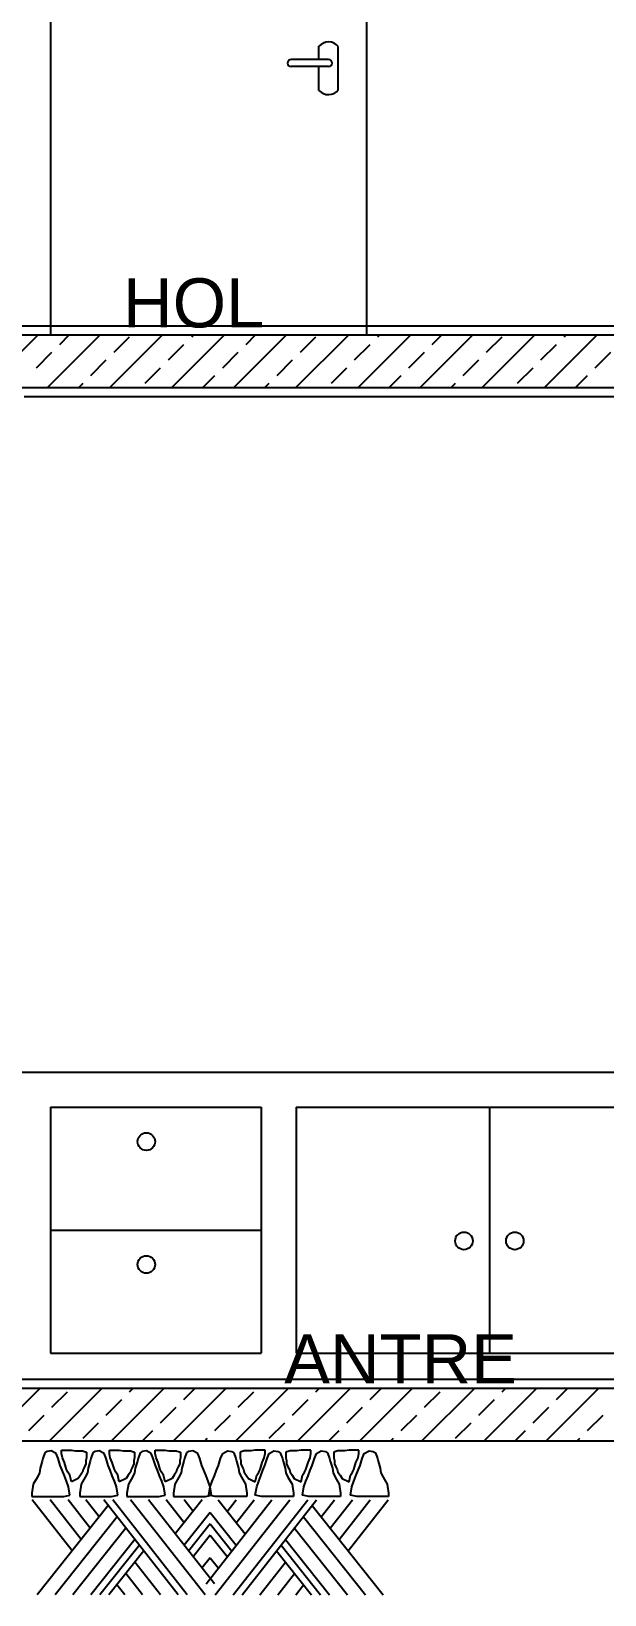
# Model space of a CAD drawing. Extents: x 182769.15 to 182771.38, y 101811.72 to 101812.21.
# Drawn here: x 182770.5334 to 182770.566, y 101812.0305 to 101812.1196 of the extents above; entities that cross this region are included whole.
import ezdxf

# ---------------------------------------------------------------- set-up
doc = ezdxf.new("R2010")
doc.units = 0
doc.header["$MEASUREMENT"] = 0
for name, color, linetype in [('DUVAR', 7, 'Continuous'), ('ESYA', 1, 'Continuous'), ('KOLON', 3, 'Continuous'), ('SIVA', 1, 'Continuous'), ('TARAMA', 15, 'Continuous'), ('tefriş', 21, 'Continuous'), ('YAZıMAHAL', 4, 'Continuous')]:
    doc.layers.add(name, color=color, linetype=linetype)
doc.styles.add('ARIAL', font='arial.ttf', dxfattribs={"height": 10})

msp = doc.modelspace()

# ---------------------------------------------------------------- linework, layer by layer
at = {"layer": 'DUVAR', "color": 1}
for p, q in [((182770.534478, 101812.144277), (182770.534478, 101812.102277)), ((182770.552478, 101812.144277), (182770.552478, 101812.102277)), ((182770.552478, 101812.144277), (182770.552478, 101812.102277)), ((182770.532478, 101812.060277), (182770.572478, 101812.060277)), ((182770.534478, 101812.058277), (182770.546478, 101812.058277)), ((182770.534478, 101812.058277), (182770.534478, 101812.044277)), ((182770.546478, 101812.058277), (182770.546478, 101812.044277)), ((182770.548478, 101812.058277), (182770.548478, 101812.044277)), ((182770.548478, 101812.058277), (182770.570478, 101812.058277)), ((182770.559478, 101812.058277), (182770.559478, 101812.044277)), ((182770.534478, 101812.051277), (182770.546478, 101812.051277)), ((182770.534478, 101812.044277), (182770.546478, 101812.044277)), ((182770.548478, 101812.044277), (182770.570478, 101812.044277))]:
    msp.add_line(p, q, dxfattribs=at)
for centre in [(182770.539944, 101812.056324), (182770.55803, 101812.050666), (182770.560927, 101812.050666), (182770.539944, 101812.049324)]:
    msp.add_circle(centre, 0.0005, dxfattribs=at)
at = {"layer": 'ESYA'}
for p, q in [((182770.550325, 101812.117967), (182770.548185, 101812.117967)), ((182770.549775, 101812.117967), (182770.549775, 101812.118726)), ((182770.550875, 101812.116232), (182770.550875, 101812.118704)), ((182770.550325, 101812.117567), (182770.548185, 101812.117567)), ((182770.549775, 101812.116209), (182770.549775, 101812.117567))]:
    msp.add_line(p, q, dxfattribs=at)
for centre, radius, start, end in [((182770.550316, 101812.118243), 0.000725, 39.47718, 138.19033), ((182770.548185, 101812.117767), 0.0002, 90, 270), ((182770.550325, 101812.117767), 0.0002, 270, 90), ((182770.550316, 101812.116693), 0.000725, 221.80967, 320.52282)]:
    msp.add_arc(centre, radius, start, end, dxfattribs=at)
at = {"layer": 'KOLON'}
for p, q in [((182770.350478, 101812.102277), (182770.594478, 101812.102277)), ((182770.532478, 101812.099277), (182770.594478, 101812.099277)), ((182770.350478, 101812.042277), (182770.572478, 101812.042277)), ((182770.532478, 101812.039277), (182770.631478, 101812.039277))]:
    msp.add_line(p, q, dxfattribs=at)
at = {"layer": 'SIVA'}
for p, q in [((182770.594978, 101812.102777), (182770.354978, 101812.102777)), ((182770.532978, 101812.098777), (182770.594978, 101812.098777)), ((182770.571978, 101812.042777), (182770.354978, 101812.042777))]:
    msp.add_line(p, q, dxfattribs=at)
at = {"layer": 'TARAMA'}
for p, q in [((182770.527478, 101812.095967), (182770.533788, 101812.102277)), ((182770.534324, 101812.099277), (182770.537324, 101812.102277)), ((182770.535013, 101812.101734), (182770.535556, 101812.102277)), ((182770.53786, 101812.099277), (182770.54086, 101812.102277)), ((182770.538107, 101812.101292), (182770.538991, 101812.102176)), ((182770.541395, 101812.099277), (182770.544395, 101812.102277)), ((182770.542526, 101812.102176), (182770.542627, 101812.102277)), ((182770.544931, 101812.099277), (182770.547931, 101812.102277)), ((182770.54562, 101812.101734), (182770.546163, 101812.102277)), ((182770.548466, 101812.099277), (182770.551466, 101812.102277)), ((182770.548714, 101812.101292), (182770.549597, 101812.102176)), ((182770.552002, 101812.099277), (182770.555002, 101812.102277)), ((182770.553133, 101812.102176), (182770.553234, 101812.102277)), ((182770.555537, 101812.099277), (182770.558537, 101812.102277)), ((182770.556227, 101812.101734), (182770.556769, 101812.102277)), ((182770.559073, 101812.099277), (182770.562073, 101812.102277)), ((182770.55932, 101812.101292), (182770.560204, 101812.102176)), ((182770.562608, 101812.099277), (182770.565608, 101812.102277)), ((182770.56374, 101812.102176), (182770.563841, 101812.102277)), ((182770.533688, 101812.100408), (182770.534571, 101812.101292)), ((182770.541201, 101812.10085), (182770.542084, 101812.101734)), ((182770.544294, 101812.100408), (182770.545178, 101812.101292)), ((182770.551807, 101812.10085), (182770.552691, 101812.101734)), ((182770.554901, 101812.100408), (182770.555785, 101812.101292)), ((182770.562414, 101812.10085), (182770.563298, 101812.101734)), ((182770.565507, 101812.100408), (182770.566391, 101812.101292)), ((182770.536781, 101812.099966), (182770.537665, 101812.10085)), ((182770.539875, 101812.099524), (182770.540759, 101812.100408)), ((182770.547388, 101812.099966), (182770.548272, 101812.10085)), ((182770.550481, 101812.099524), (182770.551365, 101812.100408)), ((182770.557994, 101812.099966), (182770.558878, 101812.10085)), ((182770.561088, 101812.099524), (182770.561972, 101812.100408)), ((182770.536092, 101812.099277), (182770.536339, 101812.099524)), ((182770.543163, 101812.099277), (182770.543852, 101812.099966)), ((182770.546698, 101812.099277), (182770.546946, 101812.099524)), ((182770.553769, 101812.099277), (182770.554459, 101812.099966)), ((182770.557305, 101812.099277), (182770.557552, 101812.099524)), ((182770.564376, 101812.099277), (182770.565065, 101812.099966)), ((182770.527478, 101812.035862), (182770.533893, 101812.042277)), ((182770.534428, 101812.039277), (182770.537428, 101812.042277)), ((182770.537964, 101812.039277), (182770.540964, 101812.042277)), ((182770.538991, 101812.042072), (182770.539196, 101812.042277)), ((182770.541499, 101812.039277), (182770.544499, 101812.042277)), ((182770.542084, 101812.04163), (182770.542731, 101812.042277)), ((182770.545035, 101812.039277), (182770.548035, 101812.042277)), ((182770.54857, 101812.039277), (182770.55157, 101812.042277)), ((182770.549597, 101812.042072), (182770.549802, 101812.042277)), ((182770.552106, 101812.039277), (182770.555106, 101812.042277)), ((182770.552691, 101812.04163), (182770.553338, 101812.042277)), ((182770.555641, 101812.039277), (182770.558641, 101812.042277)), ((182770.559177, 101812.039277), (182770.562177, 101812.042277)), ((182770.560204, 101812.042072), (182770.560409, 101812.042277)), ((182770.562712, 101812.039277), (182770.565712, 101812.042277)), ((182770.563298, 101812.04163), (182770.563945, 101812.042277)), ((182770.534571, 101812.041188), (182770.535455, 101812.042072)), ((182770.537665, 101812.040746), (182770.538549, 101812.04163)), ((182770.545178, 101812.041188), (182770.546062, 101812.042072)), ((182770.548272, 101812.040746), (182770.549156, 101812.04163)), ((182770.555785, 101812.041188), (182770.556669, 101812.042072)), ((182770.558878, 101812.040746), (182770.559762, 101812.04163)), ((182770.533246, 101812.039862), (182770.534129, 101812.040746)), ((182770.540759, 101812.040304), (182770.541643, 101812.041188)), ((182770.543852, 101812.039862), (182770.544736, 101812.040746)), ((182770.551365, 101812.040304), (182770.552249, 101812.041188)), ((182770.554459, 101812.039862), (182770.555343, 101812.040746)), ((182770.561972, 101812.040304), (182770.562856, 101812.041188)), ((182770.565065, 101812.039862), (182770.565949, 101812.040746)), ((182770.536339, 101812.03942), (182770.537223, 101812.040304)), ((182770.539731, 101812.039277), (182770.540317, 101812.039862)), ((182770.546946, 101812.03942), (182770.54783, 101812.040304)), ((182770.550338, 101812.039277), (182770.550923, 101812.039862)), ((182770.557552, 101812.03942), (182770.558436, 101812.040304)), ((182770.560945, 101812.039277), (182770.56153, 101812.039862)), ((182770.543267, 101812.039277), (182770.54341, 101812.03942)), ((182770.553874, 101812.039277), (182770.554017, 101812.03942)), ((182770.56448, 101812.039277), (182770.564623, 101812.03942))]:
    msp.add_line(p, q, dxfattribs=at)
at = {"layer": 'tefriş', "color": 254, "linetype": 'Continuous'}
for p, q in [((182770.534293, 101812.03867), (182770.534172, 101812.038592)), ((182770.53453, 101812.038711), (182770.534293, 101812.03867)), ((182770.534805, 101812.038552), (182770.53453, 101812.038711)), ((182770.535119, 101812.038748), (182770.535476, 101812.038748)), ((182770.535119, 101812.038552), (182770.535119, 101812.038748)), ((182770.535476, 101812.038748), (182770.535674, 101812.038748)), ((182770.535674, 101812.038748), (182770.535911, 101812.038711)), ((182770.535911, 101812.038711), (182770.536307, 101812.038711)), ((182770.536307, 101812.038711), (182770.536544, 101812.03863)), ((182770.536544, 101812.03863), (182770.536544, 101812.038315)), ((182770.537022, 101812.03867), (182770.536901, 101812.038592)), ((182770.537258, 101812.038711), (182770.537022, 101812.03867)), ((182770.537534, 101812.038552), (182770.537258, 101812.038711)), ((182770.537848, 101812.038552), (182770.537848, 101812.038748)), ((182770.537848, 101812.038748), (182770.538205, 101812.038748)), ((182770.538205, 101812.038748), (182770.538403, 101812.038748)), ((182770.538403, 101812.038748), (182770.53864, 101812.038711)), ((182770.53864, 101812.038711), (182770.539036, 101812.038711)), ((182770.539036, 101812.038711), (182770.539273, 101812.03863)), ((182770.539273, 101812.03863), (182770.539273, 101812.038315)), ((182770.539712, 101812.03867), (182770.539591, 101812.038592)), ((182770.539948, 101812.038711), (182770.539712, 101812.03867)), ((182770.540224, 101812.038552), (182770.539948, 101812.038711)), ((182770.540456, 101812.038748), (182770.540813, 101812.038748)), ((182770.540456, 101812.038552), (182770.540456, 101812.038748)), ((182770.540813, 101812.038748), (182770.541011, 101812.038748)), ((182770.541011, 101812.038748), (182770.541248, 101812.038711)), ((182770.541248, 101812.038711), (182770.541644, 101812.038711)), ((182770.541644, 101812.038711), (182770.541881, 101812.03863)), ((182770.541881, 101812.03863), (182770.541881, 101812.038315)), ((182770.542358, 101812.03867), (182770.542238, 101812.038592)), ((182770.542595, 101812.038711), (182770.542358, 101812.03867)), ((182770.542871, 101812.038552), (182770.542595, 101812.038711)), ((182770.544291, 101812.038552), (182770.544566, 101812.038711)), ((182770.544566, 101812.038711), (182770.544803, 101812.03867)), ((182770.544803, 101812.03867), (182770.544924, 101812.038592)), ((182770.545518, 101812.038711), (182770.545281, 101812.03863)), ((182770.545281, 101812.03863), (182770.545281, 101812.038315)), ((182770.545913, 101812.038711), (182770.545518, 101812.038711)), ((182770.54615, 101812.038748), (182770.545913, 101812.038711)), ((182770.546348, 101812.038748), (182770.54615, 101812.038748)), ((182770.546705, 101812.038748), (182770.546348, 101812.038748)), ((182770.546705, 101812.038552), (182770.546705, 101812.038748)), ((182770.546938, 101812.038552), (182770.547213, 101812.038711)), ((182770.547213, 101812.038711), (182770.54745, 101812.03867)), ((182770.54745, 101812.03867), (182770.547571, 101812.038592)), ((182770.548126, 101812.038711), (182770.547889, 101812.03863)), ((182770.547889, 101812.03863), (182770.547889, 101812.038315)), ((182770.548522, 101812.038711), (182770.548126, 101812.038711)), ((182770.548758, 101812.038748), (182770.548522, 101812.038711)), ((182770.548956, 101812.038748), (182770.548758, 101812.038748)), ((182770.549314, 101812.038748), (182770.548956, 101812.038748)), ((182770.549314, 101812.038552), (182770.549314, 101812.038748)), ((182770.549628, 101812.038552), (182770.549903, 101812.038711)), ((182770.549903, 101812.038711), (182770.55014, 101812.03867)), ((182770.55014, 101812.03867), (182770.55026, 101812.038592)), ((182770.550854, 101812.038711), (182770.550618, 101812.03863)), ((182770.550618, 101812.03863), (182770.550618, 101812.038315)), ((182770.55125, 101812.038711), (182770.550854, 101812.038711)), ((182770.551487, 101812.038748), (182770.55125, 101812.038711)), ((182770.551685, 101812.038748), (182770.551487, 101812.038748)), ((182770.552042, 101812.038748), (182770.551685, 101812.038748)), ((182770.552042, 101812.038552), (182770.552042, 101812.038748)), ((182770.552356, 101812.038552), (182770.552632, 101812.038711)), ((182770.552632, 101812.038711), (182770.552869, 101812.03867)), ((182770.552869, 101812.03867), (182770.552989, 101812.038592)), ((182770.534013, 101812.038116), (182770.533897, 101812.037723)), ((182770.534052, 101812.038275), (182770.534013, 101812.038116)), ((182770.534172, 101812.038592), (182770.534052, 101812.038275)), ((182770.534921, 101812.038275), (182770.534805, 101812.038552)), ((182770.535042, 101812.037879), (182770.534921, 101812.038275)), ((182770.535158, 101812.037604), (182770.535042, 101812.037879)), ((182770.535162, 101812.038315), (182770.535119, 101812.038552)), ((182770.535278, 101812.038038), (182770.535162, 101812.038315)), ((182770.535399, 101812.037642), (182770.535278, 101812.038038)), ((182770.536423, 101812.037801), (182770.536346, 101812.037642)), ((182770.536505, 101812.03796), (182770.536423, 101812.037801)), ((182770.536544, 101812.038315), (182770.536505, 101812.038156)), ((182770.536505, 101812.038156), (182770.536505, 101812.03796)), ((182770.536742, 101812.038116), (182770.536626, 101812.037723)), ((182770.536781, 101812.038275), (182770.536742, 101812.038116)), ((182770.536901, 101812.038592), (182770.536781, 101812.038275)), ((182770.53765, 101812.038275), (182770.537534, 101812.038552)), ((182770.53777, 101812.037879), (182770.53765, 101812.038275)), ((182770.537887, 101812.037604), (182770.53777, 101812.037879)), ((182770.537891, 101812.038315), (182770.537848, 101812.038552)), ((182770.538007, 101812.038038), (182770.537891, 101812.038315)), ((182770.538128, 101812.037642), (182770.538007, 101812.038038)), ((182770.539152, 101812.037801), (182770.539075, 101812.037642)), ((182770.539234, 101812.03796), (182770.539152, 101812.037801)), ((182770.539273, 101812.038315), (182770.539234, 101812.038156)), ((182770.539234, 101812.038156), (182770.539234, 101812.03796)), ((182770.539432, 101812.038116), (182770.539316, 101812.037723)), ((182770.53947, 101812.038275), (182770.539432, 101812.038116)), ((182770.539591, 101812.038592), (182770.53947, 101812.038275)), ((182770.54034, 101812.038275), (182770.540224, 101812.038552)), ((182770.54046, 101812.037879), (182770.54034, 101812.038275)), ((182770.540499, 101812.038315), (182770.540456, 101812.038552)), ((182770.540577, 101812.037604), (182770.54046, 101812.037879)), ((182770.540615, 101812.038038), (182770.540499, 101812.038315)), ((182770.540736, 101812.037642), (182770.540615, 101812.038038)), ((182770.54176, 101812.037801), (182770.541683, 101812.037642)), ((182770.541842, 101812.03796), (182770.54176, 101812.037801)), ((182770.541881, 101812.038315), (182770.541842, 101812.038156)), ((182770.541842, 101812.038156), (182770.541842, 101812.03796)), ((182770.542079, 101812.038116), (182770.541962, 101812.037723)), ((182770.542117, 101812.038275), (182770.542079, 101812.038116)), ((182770.542238, 101812.038592), (182770.542117, 101812.038275)), ((182770.542987, 101812.038275), (182770.542871, 101812.038552)), ((182770.543107, 101812.037879), (182770.542987, 101812.038275)), ((182770.543224, 101812.037604), (182770.543107, 101812.037879)), ((182770.543938, 101812.037604), (182770.544054, 101812.037879)), ((182770.544054, 101812.037879), (182770.544175, 101812.038275)), ((182770.544175, 101812.038275), (182770.544291, 101812.038552)), ((182770.544924, 101812.038592), (182770.545044, 101812.038275)), ((182770.545044, 101812.038275), (182770.545083, 101812.038116)), ((182770.545083, 101812.038116), (182770.545199, 101812.037723)), ((182770.545281, 101812.038315), (182770.54532, 101812.038156)), ((182770.54532, 101812.038156), (182770.54532, 101812.03796)), ((182770.54532, 101812.03796), (182770.545401, 101812.037801)), ((182770.545401, 101812.037801), (182770.545479, 101812.037642)), ((182770.546426, 101812.037642), (182770.546546, 101812.038038)), ((182770.546546, 101812.038038), (182770.546662, 101812.038315)), ((182770.546585, 101812.037604), (182770.546701, 101812.037879)), ((182770.546662, 101812.038315), (182770.546705, 101812.038552)), ((182770.546701, 101812.037879), (182770.546822, 101812.038275)), ((182770.546822, 101812.038275), (182770.546938, 101812.038552)), ((182770.547571, 101812.038592), (182770.547691, 101812.038275)), ((182770.547691, 101812.038275), (182770.54773, 101812.038116)), ((182770.54773, 101812.038116), (182770.547846, 101812.037723)), ((182770.547889, 101812.038315), (182770.547928, 101812.038156)), ((182770.547928, 101812.038156), (182770.547928, 101812.03796)), ((182770.547928, 101812.03796), (182770.54801, 101812.037801)), ((182770.54801, 101812.037801), (182770.548087, 101812.037642)), ((182770.549034, 101812.037642), (182770.549154, 101812.038038)), ((182770.549154, 101812.038038), (182770.549271, 101812.038315)), ((182770.549271, 101812.038315), (182770.549314, 101812.038552)), ((182770.549275, 101812.037604), (182770.549391, 101812.037879)), ((182770.549391, 101812.037879), (182770.549512, 101812.038275)), ((182770.549512, 101812.038275), (182770.549628, 101812.038552)), ((182770.55026, 101812.038592), (182770.550381, 101812.038275)), ((182770.550381, 101812.038275), (182770.55042, 101812.038116)), ((182770.55042, 101812.038116), (182770.550536, 101812.037723)), ((182770.550618, 101812.038315), (182770.550656, 101812.038156)), ((182770.550656, 101812.038156), (182770.550656, 101812.03796)), ((182770.550656, 101812.03796), (182770.550738, 101812.037801)), ((182770.550738, 101812.037801), (182770.550816, 101812.037642)), ((182770.551763, 101812.037642), (182770.551883, 101812.038038)), ((182770.551883, 101812.038038), (182770.551999, 101812.038315)), ((182770.551999, 101812.038315), (182770.552042, 101812.038552)), ((182770.552004, 101812.037604), (182770.55212, 101812.037879)), ((182770.55212, 101812.037879), (182770.55224, 101812.038275)), ((182770.55224, 101812.038275), (182770.552356, 101812.038552)), ((182770.552989, 101812.038592), (182770.55311, 101812.038275)), ((182770.55311, 101812.038275), (182770.553148, 101812.038116)), ((182770.553148, 101812.038116), (182770.553265, 101812.037723)), ((182770.533738, 101812.037208), (182770.533501, 101812.036813)), ((182770.533858, 101812.037445), (182770.533738, 101812.037208)), ((182770.533897, 101812.037723), (182770.533858, 101812.037445)), ((182770.535278, 101812.037286), (182770.535158, 101812.037604)), ((182770.535399, 101812.036972), (182770.535278, 101812.037286)), ((182770.535476, 101812.037486), (182770.535399, 101812.037642)), ((182770.535515, 101812.036657), (182770.535399, 101812.036972)), ((182770.535593, 101812.037327), (182770.535476, 101812.037486)), ((182770.535674, 101812.036931), (182770.535593, 101812.037327)), ((182770.53607, 101812.037131), (182770.535674, 101812.036931)), ((182770.536187, 101812.037327), (182770.53607, 101812.037131)), ((182770.536307, 101812.037486), (182770.536187, 101812.037327)), ((182770.536466, 101812.037208), (182770.53623, 101812.036813)), ((182770.536346, 101812.037642), (182770.536307, 101812.037486)), ((182770.536587, 101812.037445), (182770.536466, 101812.037208)), ((182770.536626, 101812.037723), (182770.536587, 101812.037445)), ((182770.538007, 101812.037286), (182770.537887, 101812.037604)), ((182770.538128, 101812.036972), (182770.538007, 101812.037286)), ((182770.538205, 101812.037486), (182770.538128, 101812.037642)), ((182770.538244, 101812.036657), (182770.538128, 101812.036972)), ((182770.538321, 101812.037327), (182770.538205, 101812.037486)), ((182770.538403, 101812.036931), (182770.538321, 101812.037327)), ((182770.538799, 101812.037131), (182770.538403, 101812.036931)), ((182770.538915, 101812.037327), (182770.538799, 101812.037131)), ((182770.539036, 101812.037486), (182770.538915, 101812.037327)), ((182770.539156, 101812.037208), (182770.53892, 101812.036813)), ((182770.539075, 101812.037642), (182770.539036, 101812.037486)), ((182770.539277, 101812.037445), (182770.539156, 101812.037208)), ((182770.539316, 101812.037723), (182770.539277, 101812.037445)), ((182770.540697, 101812.037286), (182770.540577, 101812.037604)), ((182770.540818, 101812.036972), (182770.540697, 101812.037286)), ((182770.540813, 101812.037486), (182770.540736, 101812.037642)), ((182770.54093, 101812.037327), (182770.540813, 101812.037486)), ((182770.540934, 101812.036657), (182770.540818, 101812.036972)), ((182770.541011, 101812.036931), (182770.54093, 101812.037327)), ((182770.541407, 101812.037131), (182770.541011, 101812.036931)), ((182770.541523, 101812.037327), (182770.541407, 101812.037131)), ((182770.541644, 101812.037486), (182770.541523, 101812.037327)), ((182770.541803, 101812.037208), (182770.541567, 101812.036813)), ((182770.541683, 101812.037642), (182770.541644, 101812.037486)), ((182770.541924, 101812.037445), (182770.541803, 101812.037208)), ((182770.541962, 101812.037723), (182770.541924, 101812.037445)), ((182770.543344, 101812.037286), (182770.543224, 101812.037604)), ((182770.543465, 101812.036972), (182770.543344, 101812.037286)), ((182770.543581, 101812.036657), (182770.543465, 101812.036972)), ((182770.543581, 101812.036657), (182770.543697, 101812.036972)), ((182770.543697, 101812.036972), (182770.543817, 101812.037286)), ((182770.543817, 101812.037286), (182770.543938, 101812.037604)), ((182770.545199, 101812.037723), (182770.545238, 101812.037445)), ((182770.545238, 101812.037445), (182770.545358, 101812.037208)), ((182770.545358, 101812.037208), (182770.545595, 101812.036813)), ((182770.545479, 101812.037642), (182770.545518, 101812.037486)), ((182770.545518, 101812.037486), (182770.545638, 101812.037327)), ((182770.545638, 101812.037327), (182770.545754, 101812.037131)), ((182770.545754, 101812.037131), (182770.54615, 101812.036931)), ((182770.54615, 101812.036931), (182770.546232, 101812.037327)), ((182770.546228, 101812.036657), (182770.546344, 101812.036972)), ((182770.546232, 101812.037327), (182770.546348, 101812.037486)), ((182770.546344, 101812.036972), (182770.546464, 101812.037286)), ((182770.546348, 101812.037486), (182770.546426, 101812.037642)), ((182770.546464, 101812.037286), (182770.546585, 101812.037604)), ((182770.547846, 101812.037723), (182770.547885, 101812.037445)), ((182770.547885, 101812.037445), (182770.548005, 101812.037208)), ((182770.548005, 101812.037208), (182770.548242, 101812.036813)), ((182770.548087, 101812.037642), (182770.548126, 101812.037486)), ((182770.548126, 101812.037486), (182770.548246, 101812.037327)), ((182770.548246, 101812.037327), (182770.548362, 101812.037131)), ((182770.548362, 101812.037131), (182770.548758, 101812.036931)), ((182770.548758, 101812.036931), (182770.54884, 101812.037327)), ((182770.54884, 101812.037327), (182770.548956, 101812.037486)), ((182770.548918, 101812.036657), (182770.549034, 101812.036972)), ((182770.548956, 101812.037486), (182770.549034, 101812.037642)), ((182770.549034, 101812.036972), (182770.549154, 101812.037286)), ((182770.549154, 101812.037286), (182770.549275, 101812.037604)), ((182770.550536, 101812.037723), (182770.550575, 101812.037445)), ((182770.550575, 101812.037445), (182770.550695, 101812.037208)), ((182770.550695, 101812.037208), (182770.550932, 101812.036813)), ((182770.550816, 101812.037642), (182770.550854, 101812.037486)), ((182770.550854, 101812.037486), (182770.550975, 101812.037327)), ((182770.550975, 101812.037327), (182770.551091, 101812.037131)), ((182770.551091, 101812.037131), (182770.551487, 101812.036931)), ((182770.551487, 101812.036931), (182770.551569, 101812.037327)), ((182770.551569, 101812.037327), (182770.551685, 101812.037486)), ((182770.551646, 101812.036657), (182770.551763, 101812.036972)), ((182770.551685, 101812.037486), (182770.551763, 101812.037642)), ((182770.551763, 101812.036972), (182770.551883, 101812.037286)), ((182770.551883, 101812.037286), (182770.552004, 101812.037604)), ((182770.553265, 101812.037723), (182770.553303, 101812.037445)), ((182770.553303, 101812.037445), (182770.553424, 101812.037208)), ((182770.553424, 101812.037208), (182770.553661, 101812.036813)), ((182770.533501, 101812.036813), (182770.533423, 101812.036301)), ((182770.533423, 101812.036301), (182770.533423, 101812.036102)), ((182770.533423, 101812.036102), (182770.533974, 101812.036102)), ((182770.533974, 101812.036102), (182770.53437, 101812.036102)), ((182770.53437, 101812.036102), (182770.534646, 101812.036102)), ((182770.534646, 101812.036102), (182770.53524, 101812.036102)), ((182770.53524, 101812.036102), (182770.535593, 101812.036183)), ((182770.535593, 101812.036183), (182770.535515, 101812.036657)), ((182770.53623, 101812.036813), (182770.536152, 101812.036301)), ((182770.536152, 101812.036301), (182770.536152, 101812.036102)), ((182770.536152, 101812.036102), (182770.536703, 101812.036102)), ((182770.536703, 101812.036102), (182770.537099, 101812.036102)), ((182770.537099, 101812.036102), (182770.537374, 101812.036102)), ((182770.537374, 101812.036102), (182770.537968, 101812.036102)), ((182770.537968, 101812.036102), (182770.538321, 101812.036183)), ((182770.538321, 101812.036183), (182770.538244, 101812.036657)), ((182770.53892, 101812.036813), (182770.538842, 101812.036301)), ((182770.538842, 101812.036301), (182770.538842, 101812.036102)), ((182770.538842, 101812.036102), (182770.539393, 101812.036102)), ((182770.539393, 101812.036102), (182770.539789, 101812.036102)), ((182770.539789, 101812.036102), (182770.540064, 101812.036102)), ((182770.540064, 101812.036102), (182770.540658, 101812.036102)), ((182770.540658, 101812.036102), (182770.541011, 101812.036183)), ((182770.541011, 101812.036183), (182770.540934, 101812.036657)), ((182770.541567, 101812.036813), (182770.541489, 101812.036301)), ((182770.541489, 101812.036301), (182770.541489, 101812.036102)), ((182770.541489, 101812.036102), (182770.54204, 101812.036102)), ((182770.54204, 101812.036102), (182770.542436, 101812.036102)), ((182770.542436, 101812.036102), (182770.542711, 101812.036102)), ((182770.542711, 101812.036102), (182770.543305, 101812.036102)), ((182770.543305, 101812.036102), (182770.543658, 101812.036183)), ((182770.543503, 101812.036183), (182770.543581, 101812.036657)), ((182770.543856, 101812.036102), (182770.543503, 101812.036183)), ((182770.543658, 101812.036183), (182770.543581, 101812.036657)), ((182770.54445, 101812.036102), (182770.543856, 101812.036102)), ((182770.544726, 101812.036102), (182770.54445, 101812.036102)), ((182770.545122, 101812.036102), (182770.544726, 101812.036102)), ((182770.545672, 101812.036102), (182770.545122, 101812.036102)), ((182770.545595, 101812.036813), (182770.545672, 101812.036301)), ((182770.545672, 101812.036301), (182770.545672, 101812.036102)), ((182770.54615, 101812.036183), (182770.546228, 101812.036657)), ((182770.546503, 101812.036102), (182770.54615, 101812.036183)), ((182770.547097, 101812.036102), (182770.546503, 101812.036102)), ((182770.547373, 101812.036102), (182770.547097, 101812.036102)), ((182770.547768, 101812.036102), (182770.547373, 101812.036102)), ((182770.548319, 101812.036102), (182770.547768, 101812.036102)), ((182770.548242, 101812.036813), (182770.548319, 101812.036301)), ((182770.548319, 101812.036301), (182770.548319, 101812.036102)), ((182770.54884, 101812.036183), (182770.548918, 101812.036657)), ((182770.549193, 101812.036102), (182770.54884, 101812.036183)), ((182770.549787, 101812.036102), (182770.549193, 101812.036102)), ((182770.550062, 101812.036102), (182770.549787, 101812.036102)), ((182770.550458, 101812.036102), (182770.550062, 101812.036102)), ((182770.551009, 101812.036102), (182770.550458, 101812.036102)), ((182770.550932, 101812.036813), (182770.551009, 101812.036301)), ((182770.551009, 101812.036301), (182770.551009, 101812.036102)), ((182770.551569, 101812.036183), (182770.551646, 101812.036657)), ((182770.551922, 101812.036102), (182770.551569, 101812.036183)), ((182770.552516, 101812.036102), (182770.551922, 101812.036102)), ((182770.552791, 101812.036102), (182770.552516, 101812.036102)), ((182770.553187, 101812.036102), (182770.552791, 101812.036102)), ((182770.553738, 101812.036102), (182770.553187, 101812.036102)), ((182770.553661, 101812.036813), (182770.553738, 101812.036301)), ((182770.553738, 101812.036301), (182770.553738, 101812.036102)), ((182770.53572, 101812.033019), (182770.533448, 101812.035909)), ((182770.537768, 101812.035592), (182770.533723, 101812.030509)), ((182770.536232, 101812.033662), (182770.534466, 101812.035909)), ((182770.536744, 101812.034306), (182770.535484, 101812.035909)), ((182770.537256, 101812.034949), (182770.536501, 101812.035909)), ((182770.541765, 101812.030509), (182770.537519, 101812.035909)), ((182770.542274, 101812.030509), (182770.538028, 101812.035909)), ((182770.543292, 101812.030509), (182770.539046, 101812.035909)), ((182770.543816, 101812.031136), (182770.540063, 101812.035909)), ((182770.5421, 101812.034613), (182770.541081, 101812.035909)), ((182770.543132, 101812.035909), (182770.541588, 101812.033969)), ((182770.543581, 101812.035188), (182770.542097, 101812.033323)), ((182770.542612, 101812.035256), (182770.542099, 101812.035909)), ((182770.543345, 101812.031136), (182770.547098, 101812.035909)), ((182770.543581, 101812.035188), (182770.545065, 101812.033323)), ((182770.54387, 101812.030509), (182770.548116, 101812.035909)), ((182770.54403, 101812.035909), (182770.545573, 101812.033969)), ((182770.544549, 101812.035256), (182770.545063, 101812.035909)), ((182770.544887, 101812.030509), (182770.549134, 101812.035909)), ((182770.545061, 101812.034613), (182770.54608, 101812.035909)), ((182770.545396, 101812.030509), (182770.549642, 101812.035909)), ((182770.549394, 101812.035592), (182770.553439, 101812.030509)), ((182770.549905, 101812.034949), (182770.55066, 101812.035909)), ((182770.550417, 101812.034306), (182770.551678, 101812.035909)), ((182770.550929, 101812.033662), (182770.552696, 101812.035909)), ((182770.551441, 101812.033019), (182770.553713, 101812.035909)), ((182770.538276, 101812.034946), (182770.534745, 101812.030509)), ((182770.538784, 101812.0343), (182770.535767, 101812.030509)), ((182770.543581, 101812.034546), (182770.542351, 101812.033)), ((182770.543581, 101812.034546), (182770.544811, 101812.033)), ((182770.548377, 101812.0343), (182770.551394, 101812.030509)), ((182770.548885, 101812.034946), (182770.552416, 101812.030509)), ((182770.539292, 101812.033654), (182770.53679, 101812.030509)), ((182770.539547, 101812.03333), (182770.537301, 101812.030509)), ((182770.543581, 101812.033903), (182770.542605, 101812.032677)), ((182770.543581, 101812.033903), (182770.544557, 101812.032677)), ((182770.547615, 101812.03333), (182770.54986, 101812.030509)), ((182770.547869, 101812.033654), (182770.550372, 101812.030509)), ((182770.539801, 101812.033007), (182770.537812, 101812.030509)), ((182770.543581, 101812.032619), (182770.543113, 101812.032031)), ((182770.543581, 101812.032619), (182770.544049, 101812.032031)), ((182770.547361, 101812.033007), (182770.549349, 101812.030509)), ((182770.53973, 101812.030509), (182770.538777, 101812.031721)), ((182770.540748, 101812.030509), (182770.539289, 101812.032364)), ((182770.546414, 101812.030509), (182770.547873, 101812.032364)), ((182770.547432, 101812.030509), (182770.548385, 101812.031721)), ((182770.538712, 101812.030509), (182770.538265, 101812.031078)), ((182770.548449, 101812.030509), (182770.548897, 101812.031078))]:
    msp.add_line(p, q, dxfattribs=at)

# ---------------------------------------------------------------- texts
at = {"layer": 'YAZıMAHAL', "style": 'ARIAL'}
for s, p in [('HOL', (182770.53862, 101812.102703)), ('ANTRE', (182770.547794, 101812.042544))]:
    msp.add_text(s, height=0.0028, dxfattribs=at).set_placement(p)

doc.saveas('drawing.dxf')
